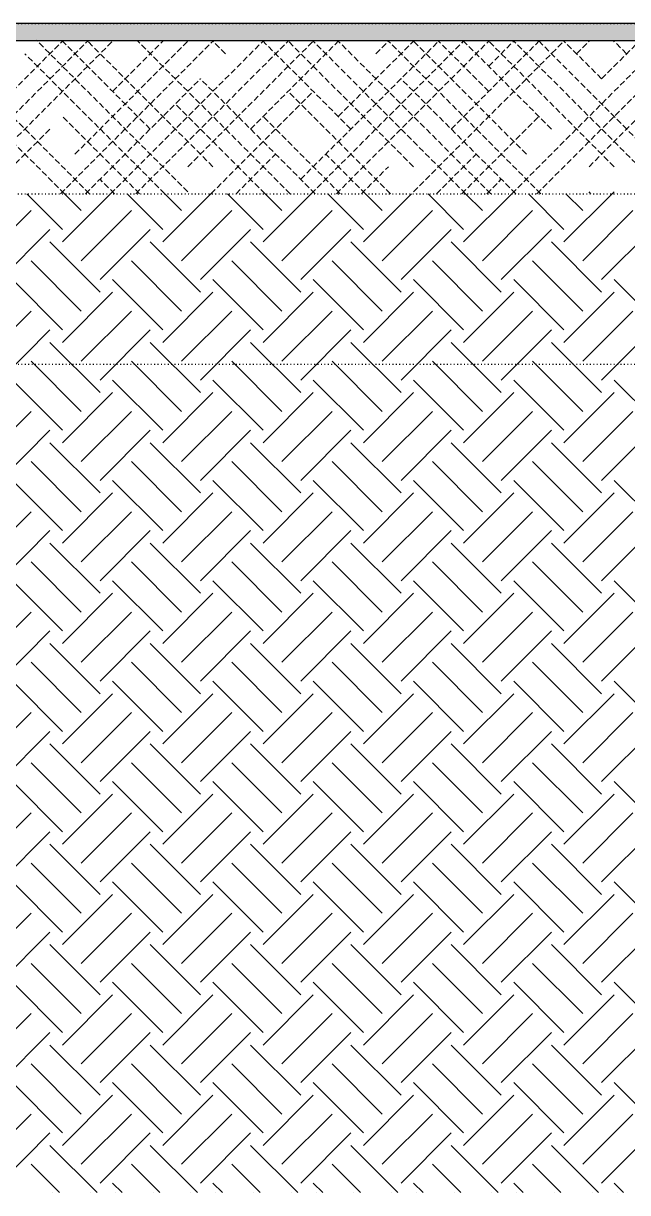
# Model space of a CAD drawing. Extents: x 37185 to 43130, y -8131 to -3926.
# Drawn here: x 42123.2 to 42194.2, y -5190.1 to -5052.9 of the extents above; entities that cross this region are included whole.
import ezdxf

# ---------------------------------------------------------------- set-up
doc = ezdxf.new("R2010")
doc.units = 0
doc.header["$MEASUREMENT"] = 0
doc.linetypes.add('ESTILO_TQS_0001', pattern=[1, 0.7, -0.3])
doc.linetypes.add('ESTILO_TQS_0002', pattern=[0.4, 0.1, -0.3])
for name, color, linetype in [('47', 15, 'CONTINUOUS'), ('67', 7, 'CONTINUOUS'), ('68', 4, 'CONTINUOUS'), ('96', 252, 'CONTINUOUS')]:
    doc.layers.add(name, color=color, linetype=linetype)

msp = doc.modelspace()

# ---------------------------------------------------------------- linework, layer by layer
at = {"layer": '47', "linetype": 'Continuous'}
for p, q in [((42127.79, -5077.06), (42123.6, -5072.87)), ((42127.79, -5078.53), (42133.45, -5072.87)), ((42130, -5074.85), (42128.02, -5072.87)), ((42139.58, -5077.06), (42135.39, -5072.87)), ((42139.58, -5078.53), (42145.24, -5072.87)), ((42141.79, -5074.85), (42139.81, -5072.87)), ((42151.36, -5077.06), (42147.17, -5072.87)), ((42151.36, -5078.53), (42157.02, -5072.87)), ((42153.57, -5074.85), (42151.59, -5072.87)), ((42163.15, -5077.06), (42158.96, -5072.87)), ((42163.15, -5078.53), (42168.81, -5072.87)), ((42165.36, -5074.85), (42163.38, -5072.87)), ((42174.93, -5077.06), (42170.74, -5072.87)), ((42174.93, -5078.53), (42180.59, -5072.87)), ((42177.14, -5074.85), (42175.16, -5072.87)), ((42186.72, -5077.06), (42182.53, -5072.87)), ((42186.72, -5078.53), (42192.38, -5072.87)), ((42188.93, -5074.85), (42186.95, -5072.87)), ((42118.21, -5080.74), (42124.11, -5074.85)), ((42130, -5080.74), (42135.89, -5074.85)), ((42141.79, -5080.74), (42147.68, -5074.85)), ((42153.57, -5080.74), (42159.46, -5074.85)), ((42165.36, -5080.74), (42171.25, -5074.85)), ((42177.14, -5080.74), (42183.03, -5074.85)), ((42188.93, -5080.74), (42194.82, -5074.85)), ((42120.42, -5082.95), (42126.32, -5077.06)), ((42132.21, -5082.95), (42138.1, -5077.06)), ((42143.99, -5082.95), (42149.89, -5077.06)), ((42155.78, -5082.95), (42161.67, -5077.06)), ((42167.57, -5082.95), (42173.46, -5077.06)), ((42179.35, -5082.95), (42185.24, -5077.06)), ((42191.14, -5082.95), (42197.03, -5077.06)), ((42132.21, -5084.43), (42126.32, -5078.53)), ((42143.99, -5084.43), (42138.1, -5078.53)), ((42155.78, -5084.43), (42149.89, -5078.53)), ((42167.57, -5084.43), (42161.67, -5078.53)), ((42179.35, -5084.43), (42173.46, -5078.53)), ((42191.14, -5084.43), (42185.24, -5078.53)), ((42130, -5086.64), (42124.11, -5080.74)), ((42141.79, -5086.64), (42135.89, -5080.74)), ((42153.57, -5086.64), (42147.68, -5080.74)), ((42165.36, -5086.64), (42159.46, -5080.74)), ((42177.14, -5086.64), (42171.25, -5080.74)), ((42188.93, -5086.64), (42183.03, -5080.74)), ((42127.79, -5088.85), (42121.9, -5082.95)), ((42139.58, -5088.85), (42133.68, -5082.95)), ((42151.36, -5088.85), (42145.47, -5082.95)), ((42163.15, -5088.85), (42157.25, -5082.95)), ((42174.93, -5088.85), (42169.04, -5082.95)), ((42186.72, -5088.85), (42180.82, -5082.95)), ((42198.5, -5088.85), (42192.61, -5082.95)), ((42127.79, -5090.32), (42133.68, -5084.43)), ((42139.58, -5090.32), (42145.47, -5084.43)), ((42151.36, -5090.32), (42157.25, -5084.43)), ((42163.15, -5090.32), (42169.04, -5084.43)), ((42174.93, -5090.32), (42180.82, -5084.43)), ((42186.72, -5090.32), (42192.61, -5084.43)), ((42118.21, -5092.53), (42124.11, -5086.64)), ((42130, -5092.53), (42135.89, -5086.64)), ((42141.79, -5092.53), (42147.68, -5086.64)), ((42153.57, -5092.53), (42159.46, -5086.64)), ((42165.36, -5092.53), (42171.25, -5086.64)), ((42177.14, -5092.53), (42183.03, -5086.64)), ((42188.93, -5092.53), (42194.82, -5086.64)), ((42120.42, -5094.74), (42126.32, -5088.85)), ((42132.21, -5094.74), (42138.1, -5088.85)), ((42143.99, -5094.74), (42149.89, -5088.85)), ((42155.78, -5094.74), (42161.67, -5088.85)), ((42167.57, -5094.74), (42173.46, -5088.85)), ((42179.35, -5094.74), (42185.24, -5088.85)), ((42191.14, -5094.74), (42197.03, -5088.85)), ((42132.21, -5096.21), (42126.32, -5090.32)), ((42143.99, -5096.21), (42138.1, -5090.32)), ((42155.78, -5096.21), (42149.89, -5090.32)), ((42167.57, -5096.21), (42161.67, -5090.32)), ((42179.35, -5096.21), (42173.46, -5090.32)), ((42191.14, -5096.21), (42185.24, -5090.32)), ((42130, -5098.42), (42124.11, -5092.53)), ((42141.79, -5098.42), (42135.89, -5092.53)), ((42153.57, -5098.42), (42147.68, -5092.53)), ((42165.36, -5098.42), (42159.46, -5092.53)), ((42177.14, -5098.42), (42171.25, -5092.53)), ((42188.93, -5098.42), (42183.03, -5092.53)), ((42127.79, -5100.63), (42121.9, -5094.74)), ((42139.58, -5100.63), (42133.68, -5094.74)), ((42151.36, -5100.63), (42145.47, -5094.74)), ((42163.15, -5100.63), (42157.25, -5094.74)), ((42174.93, -5100.63), (42169.04, -5094.74)), ((42186.72, -5100.63), (42180.82, -5094.74)), ((42198.5, -5100.63), (42192.61, -5094.74)), ((42127.79, -5102.1), (42133.68, -5096.21)), ((42139.58, -5102.1), (42145.47, -5096.21)), ((42151.36, -5102.1), (42157.25, -5096.21)), ((42163.15, -5102.1), (42169.04, -5096.21)), ((42174.93, -5102.1), (42180.82, -5096.21)), ((42186.72, -5102.1), (42192.61, -5096.21)), ((42118.21, -5104.31), (42124.11, -5098.42)), ((42130, -5104.31), (42135.89, -5098.42)), ((42141.79, -5104.31), (42147.68, -5098.42)), ((42153.57, -5104.31), (42159.46, -5098.42)), ((42165.36, -5104.31), (42171.25, -5098.42)), ((42177.14, -5104.31), (42183.03, -5098.42)), ((42188.93, -5104.31), (42194.82, -5098.42)), ((42120.42, -5106.52), (42126.32, -5100.63)), ((42132.21, -5106.52), (42138.1, -5100.63)), ((42143.99, -5106.52), (42149.89, -5100.63)), ((42155.78, -5106.52), (42161.67, -5100.63)), ((42167.57, -5106.52), (42173.46, -5100.63)), ((42179.35, -5106.52), (42185.24, -5100.63)), ((42191.14, -5106.52), (42197.03, -5100.63)), ((42132.21, -5108), (42126.32, -5102.1)), ((42143.99, -5108), (42138.1, -5102.1)), ((42155.78, -5108), (42149.89, -5102.1)), ((42167.57, -5108), (42161.67, -5102.1)), ((42179.35, -5108), (42173.46, -5102.1)), ((42191.14, -5108), (42185.24, -5102.1)), ((42130, -5110.21), (42124.11, -5104.31)), ((42141.79, -5110.21), (42135.89, -5104.31)), ((42153.57, -5110.21), (42147.68, -5104.31)), ((42165.36, -5110.21), (42159.46, -5104.31)), ((42177.14, -5110.21), (42171.25, -5104.31)), ((42188.93, -5110.21), (42183.03, -5104.31)), ((42127.79, -5112.42), (42121.9, -5106.52)), ((42139.58, -5112.42), (42133.68, -5106.52)), ((42151.36, -5112.42), (42145.47, -5106.52)), ((42163.15, -5112.42), (42157.25, -5106.52)), ((42174.93, -5112.42), (42169.04, -5106.52)), ((42186.72, -5112.42), (42180.82, -5106.52)), ((42198.5, -5112.42), (42192.61, -5106.52)), ((42127.79, -5113.89), (42133.68, -5108)), ((42139.58, -5113.89), (42145.47, -5108)), ((42151.36, -5113.89), (42157.25, -5108)), ((42163.15, -5113.89), (42169.04, -5108)), ((42174.93, -5113.89), (42180.82, -5108)), ((42186.72, -5113.89), (42192.61, -5108)), ((42118.21, -5116.1), (42124.11, -5110.21)), ((42130, -5116.1), (42135.89, -5110.21)), ((42141.79, -5116.1), (42147.68, -5110.21)), ((42153.57, -5116.1), (42159.46, -5110.21)), ((42165.36, -5116.1), (42171.25, -5110.21)), ((42177.14, -5116.1), (42183.03, -5110.21)), ((42188.93, -5116.1), (42194.82, -5110.21)), ((42120.42, -5118.31), (42126.32, -5112.42)), ((42132.21, -5118.31), (42138.1, -5112.42)), ((42143.99, -5118.31), (42149.89, -5112.42)), ((42155.78, -5118.31), (42161.67, -5112.42)), ((42167.57, -5118.31), (42173.46, -5112.42)), ((42179.35, -5118.31), (42185.24, -5112.42)), ((42191.14, -5118.31), (42197.03, -5112.42)), ((42132.21, -5119.78), (42126.32, -5113.89)), ((42143.99, -5119.78), (42138.1, -5113.89)), ((42155.78, -5119.78), (42149.89, -5113.89)), ((42167.57, -5119.78), (42161.67, -5113.89)), ((42179.35, -5119.78), (42173.46, -5113.89)), ((42191.14, -5119.78), (42185.24, -5113.89)), ((42130, -5121.99), (42124.11, -5116.1)), ((42141.79, -5121.99), (42135.89, -5116.1)), ((42153.57, -5121.99), (42147.68, -5116.1)), ((42165.36, -5121.99), (42159.46, -5116.1)), ((42177.14, -5121.99), (42171.25, -5116.1)), ((42188.93, -5121.99), (42183.03, -5116.1)), ((42127.79, -5124.2), (42121.9, -5118.31)), ((42139.58, -5124.2), (42133.68, -5118.31)), ((42151.36, -5124.2), (42145.47, -5118.31)), ((42163.15, -5124.2), (42157.25, -5118.31)), ((42174.93, -5124.2), (42169.04, -5118.31)), ((42186.72, -5124.2), (42180.82, -5118.31)), ((42198.5, -5124.2), (42192.61, -5118.31)), ((42127.79, -5125.67), (42133.68, -5119.78)), ((42139.58, -5125.67), (42145.47, -5119.78)), ((42151.36, -5125.67), (42157.25, -5119.78)), ((42163.15, -5125.67), (42169.04, -5119.78)), ((42174.93, -5125.67), (42180.82, -5119.78)), ((42186.72, -5125.67), (42192.61, -5119.78)), ((42118.21, -5127.88), (42124.11, -5121.99)), ((42130, -5127.88), (42135.89, -5121.99)), ((42141.79, -5127.88), (42147.68, -5121.99)), ((42153.57, -5127.88), (42159.46, -5121.99)), ((42165.36, -5127.88), (42171.25, -5121.99)), ((42177.14, -5127.88), (42183.03, -5121.99)), ((42188.93, -5127.88), (42194.82, -5121.99)), ((42120.42, -5130.09), (42126.32, -5124.2)), ((42132.21, -5130.09), (42138.1, -5124.2)), ((42143.99, -5130.09), (42149.89, -5124.2)), ((42155.78, -5130.09), (42161.67, -5124.2)), ((42167.57, -5130.09), (42173.46, -5124.2)), ((42179.35, -5130.09), (42185.24, -5124.2)), ((42191.14, -5130.09), (42197.03, -5124.2)), ((42132.21, -5131.57), (42126.32, -5125.67)), ((42143.99, -5131.57), (42138.1, -5125.67)), ((42155.78, -5131.57), (42149.89, -5125.67)), ((42167.57, -5131.57), (42161.67, -5125.67)), ((42179.35, -5131.57), (42173.46, -5125.67)), ((42191.14, -5131.57), (42185.24, -5125.67)), ((42130, -5133.78), (42124.11, -5127.88)), ((42141.79, -5133.78), (42135.89, -5127.88)), ((42153.57, -5133.78), (42147.68, -5127.88)), ((42165.36, -5133.78), (42159.46, -5127.88)), ((42177.14, -5133.78), (42171.25, -5127.88)), ((42188.93, -5133.78), (42183.03, -5127.88)), ((42127.79, -5135.99), (42121.9, -5130.09)), ((42139.58, -5135.99), (42133.68, -5130.09)), ((42151.36, -5135.99), (42145.47, -5130.09)), ((42163.15, -5135.99), (42157.25, -5130.09)), ((42174.93, -5135.99), (42169.04, -5130.09)), ((42186.72, -5135.99), (42180.82, -5130.09)), ((42198.5, -5135.99), (42192.61, -5130.09)), ((42127.79, -5137.46), (42133.68, -5131.57)), ((42139.58, -5137.46), (42145.47, -5131.57)), ((42151.36, -5137.46), (42157.25, -5131.57)), ((42163.15, -5137.46), (42169.04, -5131.57)), ((42174.93, -5137.46), (42180.82, -5131.57)), ((42186.72, -5137.46), (42192.61, -5131.57)), ((42118.21, -5139.67), (42124.11, -5133.78)), ((42130, -5139.67), (42135.89, -5133.78)), ((42141.79, -5139.67), (42147.68, -5133.78)), ((42153.57, -5139.67), (42159.46, -5133.78)), ((42165.36, -5139.67), (42171.25, -5133.78)), ((42177.14, -5139.67), (42183.03, -5133.78)), ((42188.93, -5139.67), (42194.82, -5133.78)), ((42120.42, -5141.88), (42126.32, -5135.99)), ((42132.21, -5141.88), (42138.1, -5135.99)), ((42143.99, -5141.88), (42149.89, -5135.99)), ((42155.78, -5141.88), (42161.67, -5135.99)), ((42167.57, -5141.88), (42173.46, -5135.99)), ((42179.35, -5141.88), (42185.24, -5135.99)), ((42191.14, -5141.88), (42197.03, -5135.99)), ((42132.21, -5143.35), (42126.32, -5137.46)), ((42143.99, -5143.35), (42138.1, -5137.46)), ((42155.78, -5143.35), (42149.89, -5137.46)), ((42167.57, -5143.35), (42161.67, -5137.46)), ((42179.35, -5143.35), (42173.46, -5137.46)), ((42191.14, -5143.35), (42185.24, -5137.46)), ((42130, -5145.56), (42124.11, -5139.67)), ((42141.79, -5145.56), (42135.89, -5139.67)), ((42153.57, -5145.56), (42147.68, -5139.67)), ((42165.36, -5145.56), (42159.46, -5139.67)), ((42177.14, -5145.56), (42171.25, -5139.67)), ((42188.93, -5145.56), (42183.03, -5139.67)), ((42127.79, -5147.77), (42121.9, -5141.88)), ((42139.58, -5147.77), (42133.68, -5141.88)), ((42151.36, -5147.77), (42145.47, -5141.88)), ((42163.15, -5147.77), (42157.25, -5141.88)), ((42174.93, -5147.77), (42169.04, -5141.88)), ((42186.72, -5147.77), (42180.82, -5141.88)), ((42198.5, -5147.77), (42192.61, -5141.88)), ((42127.79, -5149.24), (42133.68, -5143.35)), ((42139.58, -5149.24), (42145.47, -5143.35)), ((42151.36, -5149.24), (42157.25, -5143.35)), ((42163.15, -5149.24), (42169.04, -5143.35)), ((42174.93, -5149.24), (42180.82, -5143.35)), ((42186.72, -5149.24), (42192.61, -5143.35)), ((42118.21, -5151.45), (42124.11, -5145.56)), ((42130, -5151.45), (42135.89, -5145.56)), ((42141.79, -5151.45), (42147.68, -5145.56)), ((42153.57, -5151.45), (42159.46, -5145.56)), ((42165.36, -5151.45), (42171.25, -5145.56)), ((42177.14, -5151.45), (42183.03, -5145.56)), ((42188.93, -5151.45), (42194.82, -5145.56)), ((42120.42, -5153.66), (42126.32, -5147.77)), ((42132.21, -5153.66), (42138.1, -5147.77)), ((42143.99, -5153.66), (42149.89, -5147.77)), ((42155.78, -5153.66), (42161.67, -5147.77)), ((42167.57, -5153.66), (42173.46, -5147.77)), ((42179.35, -5153.66), (42185.24, -5147.77)), ((42191.14, -5153.66), (42197.03, -5147.77)), ((42132.21, -5155.14), (42126.32, -5149.24)), ((42143.99, -5155.14), (42138.1, -5149.24)), ((42155.78, -5155.14), (42149.89, -5149.24)), ((42167.57, -5155.14), (42161.67, -5149.24)), ((42179.35, -5155.14), (42173.46, -5149.24)), ((42191.14, -5155.14), (42185.24, -5149.24)), ((42130, -5157.35), (42124.11, -5151.45)), ((42141.79, -5157.35), (42135.89, -5151.45)), ((42153.57, -5157.35), (42147.68, -5151.45)), ((42165.36, -5157.35), (42159.46, -5151.45)), ((42177.14, -5157.35), (42171.25, -5151.45)), ((42188.93, -5157.35), (42183.03, -5151.45)), ((42127.79, -5159.56), (42121.9, -5153.66)), ((42139.58, -5159.56), (42133.68, -5153.66)), ((42151.36, -5159.56), (42145.47, -5153.66)), ((42163.15, -5159.56), (42157.25, -5153.66)), ((42174.93, -5159.56), (42169.04, -5153.66)), ((42186.72, -5159.56), (42180.82, -5153.66)), ((42198.5, -5159.56), (42192.61, -5153.66)), ((42127.79, -5161.03), (42133.68, -5155.14)), ((42139.58, -5161.03), (42145.47, -5155.14)), ((42151.36, -5161.03), (42157.25, -5155.14)), ((42163.15, -5161.03), (42169.04, -5155.14)), ((42174.93, -5161.03), (42180.82, -5155.14)), ((42186.72, -5161.03), (42192.61, -5155.14)), ((42118.21, -5163.24), (42124.11, -5157.35)), ((42130, -5163.24), (42135.89, -5157.35)), ((42141.79, -5163.24), (42147.68, -5157.35)), ((42153.57, -5163.24), (42159.46, -5157.35)), ((42165.36, -5163.24), (42171.25, -5157.35)), ((42177.14, -5163.24), (42183.03, -5157.35)), ((42188.93, -5163.24), (42194.82, -5157.35)), ((42120.42, -5165.45), (42126.32, -5159.56)), ((42132.21, -5165.45), (42138.1, -5159.56)), ((42143.99, -5165.45), (42149.89, -5159.56)), ((42155.78, -5165.45), (42161.67, -5159.56)), ((42167.57, -5165.45), (42173.46, -5159.56)), ((42179.35, -5165.45), (42185.24, -5159.56)), ((42191.14, -5165.45), (42197.03, -5159.56)), ((42132.21, -5166.92), (42126.32, -5161.03)), ((42143.99, -5166.92), (42138.1, -5161.03)), ((42155.78, -5166.92), (42149.89, -5161.03)), ((42167.57, -5166.92), (42161.67, -5161.03)), ((42179.35, -5166.92), (42173.46, -5161.03)), ((42191.14, -5166.92), (42185.24, -5161.03)), ((42130, -5169.13), (42124.11, -5163.24)), ((42141.79, -5169.13), (42135.89, -5163.24)), ((42153.57, -5169.13), (42147.68, -5163.24)), ((42165.36, -5169.13), (42159.46, -5163.24)), ((42177.14, -5169.13), (42171.25, -5163.24)), ((42188.93, -5169.13), (42183.03, -5163.24)), ((42127.79, -5171.34), (42121.9, -5165.45)), ((42139.58, -5171.34), (42133.68, -5165.45)), ((42151.36, -5171.34), (42145.47, -5165.45)), ((42163.15, -5171.34), (42157.25, -5165.45)), ((42174.93, -5171.34), (42169.04, -5165.45)), ((42186.72, -5171.34), (42180.82, -5165.45)), ((42198.5, -5171.34), (42192.61, -5165.45)), ((42127.79, -5172.82), (42133.68, -5166.92)), ((42139.58, -5172.82), (42145.47, -5166.92)), ((42151.36, -5172.82), (42157.25, -5166.92)), ((42163.15, -5172.82), (42169.04, -5166.92)), ((42174.93, -5172.82), (42180.82, -5166.92)), ((42186.72, -5172.82), (42192.61, -5166.92)), ((42118.21, -5175.02), (42124.11, -5169.13)), ((42130, -5175.02), (42135.89, -5169.13)), ((42141.79, -5175.02), (42147.68, -5169.13)), ((42153.57, -5175.02), (42159.46, -5169.13)), ((42165.36, -5175.02), (42171.25, -5169.13)), ((42177.14, -5175.02), (42183.03, -5169.13)), ((42188.93, -5175.02), (42194.82, -5169.13)), ((42120.42, -5177.23), (42126.32, -5171.34)), ((42132.21, -5177.23), (42138.1, -5171.34)), ((42143.99, -5177.23), (42149.89, -5171.34)), ((42155.78, -5177.23), (42161.67, -5171.34)), ((42167.57, -5177.23), (42173.46, -5171.34)), ((42179.35, -5177.23), (42185.24, -5171.34)), ((42191.14, -5177.23), (42197.03, -5171.34)), ((42132.21, -5178.71), (42126.32, -5172.82)), ((42143.99, -5178.71), (42138.1, -5172.82)), ((42155.78, -5178.71), (42149.89, -5172.82)), ((42167.57, -5178.71), (42161.67, -5172.82)), ((42179.35, -5178.71), (42173.46, -5172.82)), ((42191.14, -5178.71), (42185.24, -5172.82)), ((42130, -5180.92), (42124.11, -5175.02)), ((42141.79, -5180.92), (42135.89, -5175.02)), ((42153.57, -5180.92), (42147.68, -5175.02)), ((42165.36, -5180.92), (42159.46, -5175.02)), ((42177.14, -5180.92), (42171.25, -5175.02)), ((42188.93, -5180.92), (42183.03, -5175.02)), ((42127.79, -5183.13), (42121.9, -5177.23)), ((42139.58, -5183.13), (42133.68, -5177.23)), ((42151.36, -5183.13), (42145.47, -5177.23)), ((42163.15, -5183.13), (42157.25, -5177.23)), ((42174.93, -5183.13), (42169.04, -5177.23)), ((42186.72, -5183.13), (42180.82, -5177.23)), ((42198.5, -5183.13), (42192.61, -5177.23)), ((42127.79, -5184.6), (42133.68, -5178.71)), ((42139.58, -5184.6), (42145.47, -5178.71)), ((42151.36, -5184.6), (42157.25, -5178.71)), ((42163.15, -5184.6), (42169.04, -5178.71)), ((42174.93, -5184.6), (42180.82, -5178.71)), ((42186.72, -5184.6), (42192.61, -5178.71)), ((42118.21, -5186.81), (42124.11, -5180.92)), ((42130, -5186.81), (42135.89, -5180.92)), ((42141.79, -5186.81), (42147.68, -5180.92)), ((42153.57, -5186.81), (42159.46, -5180.92)), ((42165.36, -5186.81), (42171.25, -5180.92)), ((42177.14, -5186.81), (42183.03, -5180.92)), ((42188.93, -5186.81), (42194.82, -5180.92)), ((42120.42, -5189.02), (42126.32, -5183.13)), ((42132.21, -5189.02), (42138.1, -5183.13)), ((42143.99, -5189.02), (42149.89, -5183.13)), ((42155.78, -5189.02), (42161.67, -5183.13)), ((42167.57, -5189.02), (42173.46, -5183.13)), ((42179.35, -5189.02), (42185.24, -5183.13)), ((42191.14, -5189.02), (42197.03, -5183.13)), ((42131.86, -5190.14), (42126.32, -5184.6)), ((42143.64, -5190.14), (42138.1, -5184.6)), ((42155.43, -5190.14), (42149.89, -5184.6)), ((42167.21, -5190.14), (42161.67, -5184.6)), ((42179, -5190.14), (42173.46, -5184.6)), ((42190.78, -5190.14), (42185.24, -5184.6)), ((42127.44, -5190.14), (42124.11, -5186.81)), ((42139.22, -5190.14), (42135.89, -5186.81)), ((42151.01, -5190.14), (42147.68, -5186.81)), ((42162.79, -5190.14), (42159.46, -5186.81)), ((42174.58, -5190.14), (42171.25, -5186.81)), ((42186.36, -5190.14), (42183.03, -5186.81)), ((42134.8, -5190.14), (42133.68, -5189.02)), ((42146.59, -5190.14), (42145.47, -5189.02)), ((42158.37, -5190.14), (42157.25, -5189.02)), ((42170.16, -5190.14), (42169.04, -5189.02)), ((42181.94, -5190.14), (42180.82, -5189.02)), ((42193.73, -5190.14), (42192.61, -5189.02)), ((42126.67, -5190.14), (42126.67, -5190.14)), ((42131.09, -5190.14), (42131.09, -5190.14)), ((42134.04, -5190.14), (42134.04, -5190.14)), ((42138.46, -5190.14), (42138.46, -5190.14)), ((42142.88, -5190.14), (42142.88, -5190.14)), ((42145.82, -5190.14), (42145.82, -5190.14)), ((42150.24, -5190.14), (42150.24, -5190.14)), ((42154.66, -5190.14), (42154.66, -5190.14)), ((42157.61, -5190.14), (42157.61, -5190.14)), ((42162.03, -5190.14), (42162.03, -5190.14)), ((42166.45, -5190.14), (42166.45, -5190.14)), ((42169.39, -5190.14), (42169.39, -5190.14)), ((42173.81, -5190.14), (42173.81, -5190.14)), ((42178.23, -5190.14), (42178.23, -5190.14)), ((42181.18, -5190.14), (42181.18, -5190.14)), ((42185.6, -5190.14), (42185.6, -5190.14)), ((42190.02, -5190.14), (42190.02, -5190.14)), ((42192.96, -5190.14), (42192.96, -5190.14))]:
    msp.add_line(p, q, dxfattribs=at)
at = {"layer": '67', "linetype": 'ESTILO_TQS_0002'}
for p, q in [((40217.75, -5052.87), (42548.32, -5052.87)), ((40217.75, -5072.87), (42548.32, -5072.87)), ((40793.37, -5092.87), (42548.32, -5092.87))]:
    msp.add_line(p, q, dxfattribs=at)
at = {"layer": '68', "linetype": 'ESTILO_TQS_0001'}
for p, q in [((42109.88, -5072.87), (42127.79, -5054.96)), ((42128.02, -5072.87), (42110.02, -5054.87)), ((42112.83, -5072.87), (42130.83, -5054.87)), ((42130.97, -5072.87), (42113.06, -5054.96)), ((42118.95, -5069.7), (42133.77, -5054.87)), ((42142.52, -5072.64), (42124.75, -5054.87)), ((42127.56, -5072.87), (42145.56, -5054.87)), ((42138.1, -5065.28), (42127.7, -5054.87)), ((42129.26, -5068.22), (42142.61, -5054.87)), ((42145.47, -5069.7), (42130.65, -5054.87)), ((42133.45, -5072.87), (42151.36, -5054.96)), ((42133.68, -5060.86), (42139.67, -5054.87)), ((42136.4, -5072.87), (42154.4, -5054.87)), ((42154.54, -5072.87), (42136.63, -5054.96)), ((42142.52, -5069.7), (42157.34, -5054.87)), ((42146.94, -5056.44), (42145.38, -5054.87)), ((42149.89, -5065.28), (42160.29, -5054.87)), ((42161.67, -5065.28), (42151.27, -5054.87)), ((42169.04, -5069.7), (42154.22, -5054.87)), ((42155.78, -5071.17), (42172.08, -5054.87)), ((42157.02, -5072.87), (42174.93, -5054.96)), ((42175.16, -5072.87), (42157.16, -5054.87)), ((42159.97, -5072.87), (42177.97, -5054.87)), ((42160.2, -5063.8), (42169.13, -5054.87)), ((42178.11, -5072.87), (42160.2, -5054.96)), ((42164.62, -5056.44), (42166.18, -5054.87)), ((42184, -5072.87), (42166, -5054.87)), ((42182.3, -5068.22), (42168.95, -5054.87)), ((42169.04, -5072.64), (42186.81, -5054.87)), ((42177.88, -5060.86), (42171.89, -5054.87)), ((42173.46, -5065.28), (42183.86, -5054.87)), ((42185.24, -5065.28), (42174.84, -5054.87)), ((42192.61, -5069.7), (42177.79, -5054.87)), ((42177.88, -5057.91), (42180.91, -5054.87)), ((42180.59, -5072.87), (42198.5, -5054.96)), ((42198.73, -5072.87), (42180.73, -5054.87)), ((42183.54, -5072.87), (42201.54, -5054.87)), ((42195.55, -5066.75), (42183.68, -5054.87)), ((42191.14, -5059.38), (42186.63, -5054.87)), ((42188.19, -5056.44), (42189.75, -5054.87)), ((42189.66, -5069.7), (42204.48, -5054.87)), ((42191.14, -5059.38), (42195.65, -5054.87)), ((42194.08, -5056.44), (42192.52, -5054.87)), ((42139.81, -5072.87), (42123.37, -5056.44)), ((42130.51, -5072.87), (42143.99, -5059.38)), ((42157.48, -5072.87), (42143.99, -5059.38)), ((42181.05, -5072.87), (42167.57, -5059.38)), ((42145.24, -5072.87), (42157.25, -5060.86)), ((42166.32, -5072.87), (42154.31, -5060.86)), ((42151.59, -5072.87), (42141.05, -5062.33)), ((42136.86, -5072.87), (42127.79, -5063.8)), ((42160.43, -5072.87), (42151.36, -5063.8)), ((42174.7, -5072.87), (42183.77, -5063.8)), ((42118.72, -5072.87), (42126.32, -5065.28)), ((42148.18, -5072.87), (42152.83, -5068.22)), ((42163.38, -5072.87), (42158.73, -5068.22)), ((42171.75, -5072.87), (42176.4, -5068.22)), ((42162.91, -5072.87), (42166.09, -5069.7)), ((42133.91, -5072.87), (42132.21, -5071.17)), ((42177.65, -5072.87), (42179.35, -5071.17)), ((42124.61, -5072.87), (42124.61, -5072.87)), ((42125.08, -5072.87), (42125.08, -5072.87)), ((42139.34, -5072.87), (42139.34, -5072.87)), ((42142.29, -5072.87), (42142.29, -5072.87)), ((42142.75, -5072.87), (42142.75, -5072.87)), ((42145.7, -5072.87), (42145.7, -5072.87)), ((42148.65, -5072.87), (42148.65, -5072.87)), ((42151.13, -5072.87), (42151.13, -5072.87)), ((42154.08, -5072.87), (42154.08, -5072.87)), ((42165.86, -5072.87), (42165.86, -5072.87)), ((42168.81, -5072.87), (42168.81, -5072.87)), ((42169.27, -5072.87), (42169.27, -5072.87)), ((42172.22, -5072.87), (42172.22, -5072.87)), ((42186.48, -5072.87), (42186.48, -5072.87)), ((42186.95, -5072.87), (42186.95, -5072.87)), ((42189.43, -5072.87), (42189.43, -5072.87)), ((42189.89, -5072.87), (42189.66, -5072.64)), ((42192.38, -5072.87), (42192.61, -5072.64)), ((42192.84, -5072.87), (42192.84, -5072.87))]:
    msp.add_line(p, q, dxfattribs=at)
at = {"layer": '96', "linetype": 'Continuous'}
msp.add_lwpolyline([(40920.65, -5052.87), (40920.65, -5054.87), (42391.82, -5054.87), (42391.82, -5052.87), (40920.65, -5052.87)], dxfattribs=at)
msp.add_lwpolyline([(40920.65, -5052.87), (40920.65, -5054.87), (42391.82, -5054.87), (42391.82, -5052.87), (40920.65, -5052.87)], dxfattribs=at)
for points in [[(40920.65, -5052.87), (40920.65, -5054.87), (42391.82, -5054.87)], [(40920.65, -5052.87), (42391.82, -5054.87), (42391.82, -5052.87)], [(40920.65, -5052.87), (42391.82, -5052.87), (40920.65, -5052.87)], [(40920.65, -5052.87), (40920.65, -5054.87), (42391.82, -5054.87)], [(40920.65, -5052.87), (42391.82, -5054.87), (42391.82, -5052.87)], [(40920.65, -5052.87), (42391.82, -5052.87), (40920.65, -5052.87)]]:
    msp.add_solid(points, dxfattribs=at)

doc.saveas('drawing.dxf')
